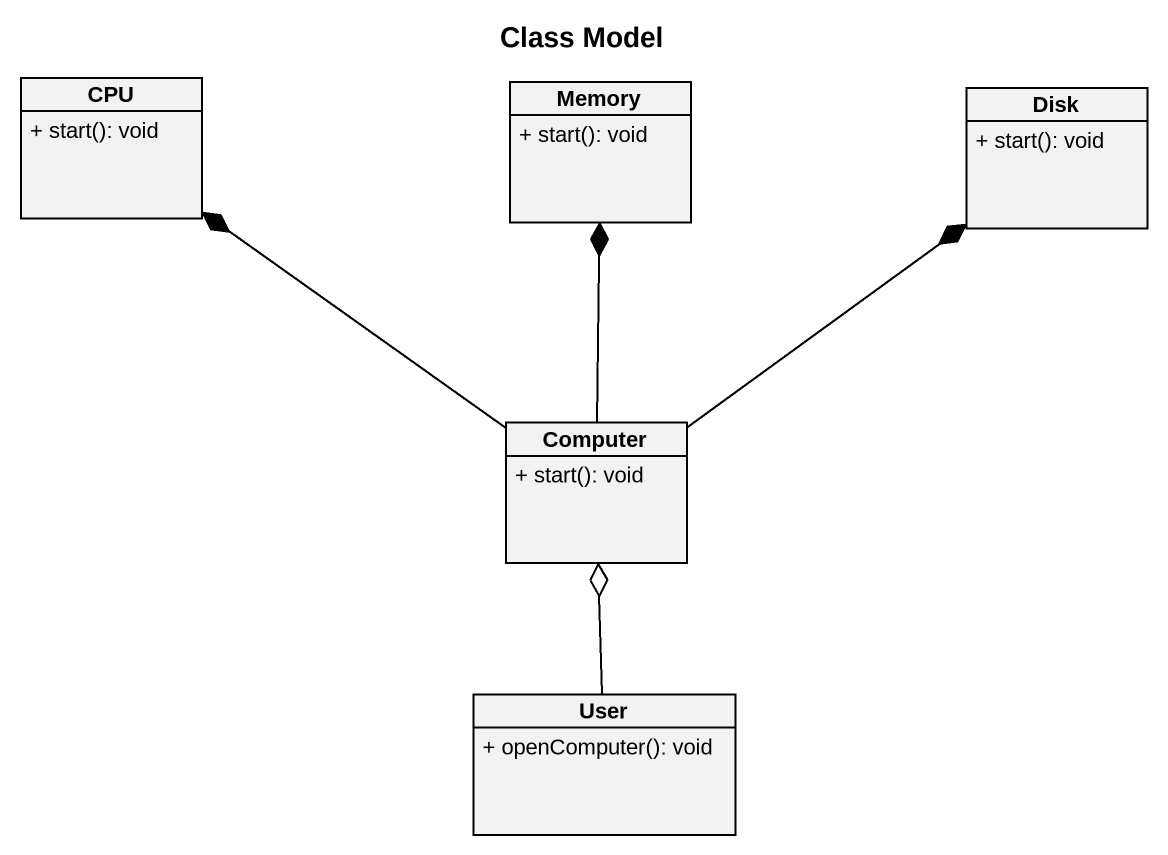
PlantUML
@startuml
title Class Model
hide circle
hide empty members
skinparam classAttributeIconSize 0
class CPU {
  + start(): void
}
class Memory {
  + start(): void
}
class Disk {
  + start(): void
}
class Computer {
  + start(): void
}
class User {
  + openComputer(): void
}
Computer -up-* CPU
Computer -up-* Memory
Computer -up-* Disk
User -up-o Computer
@enduml
